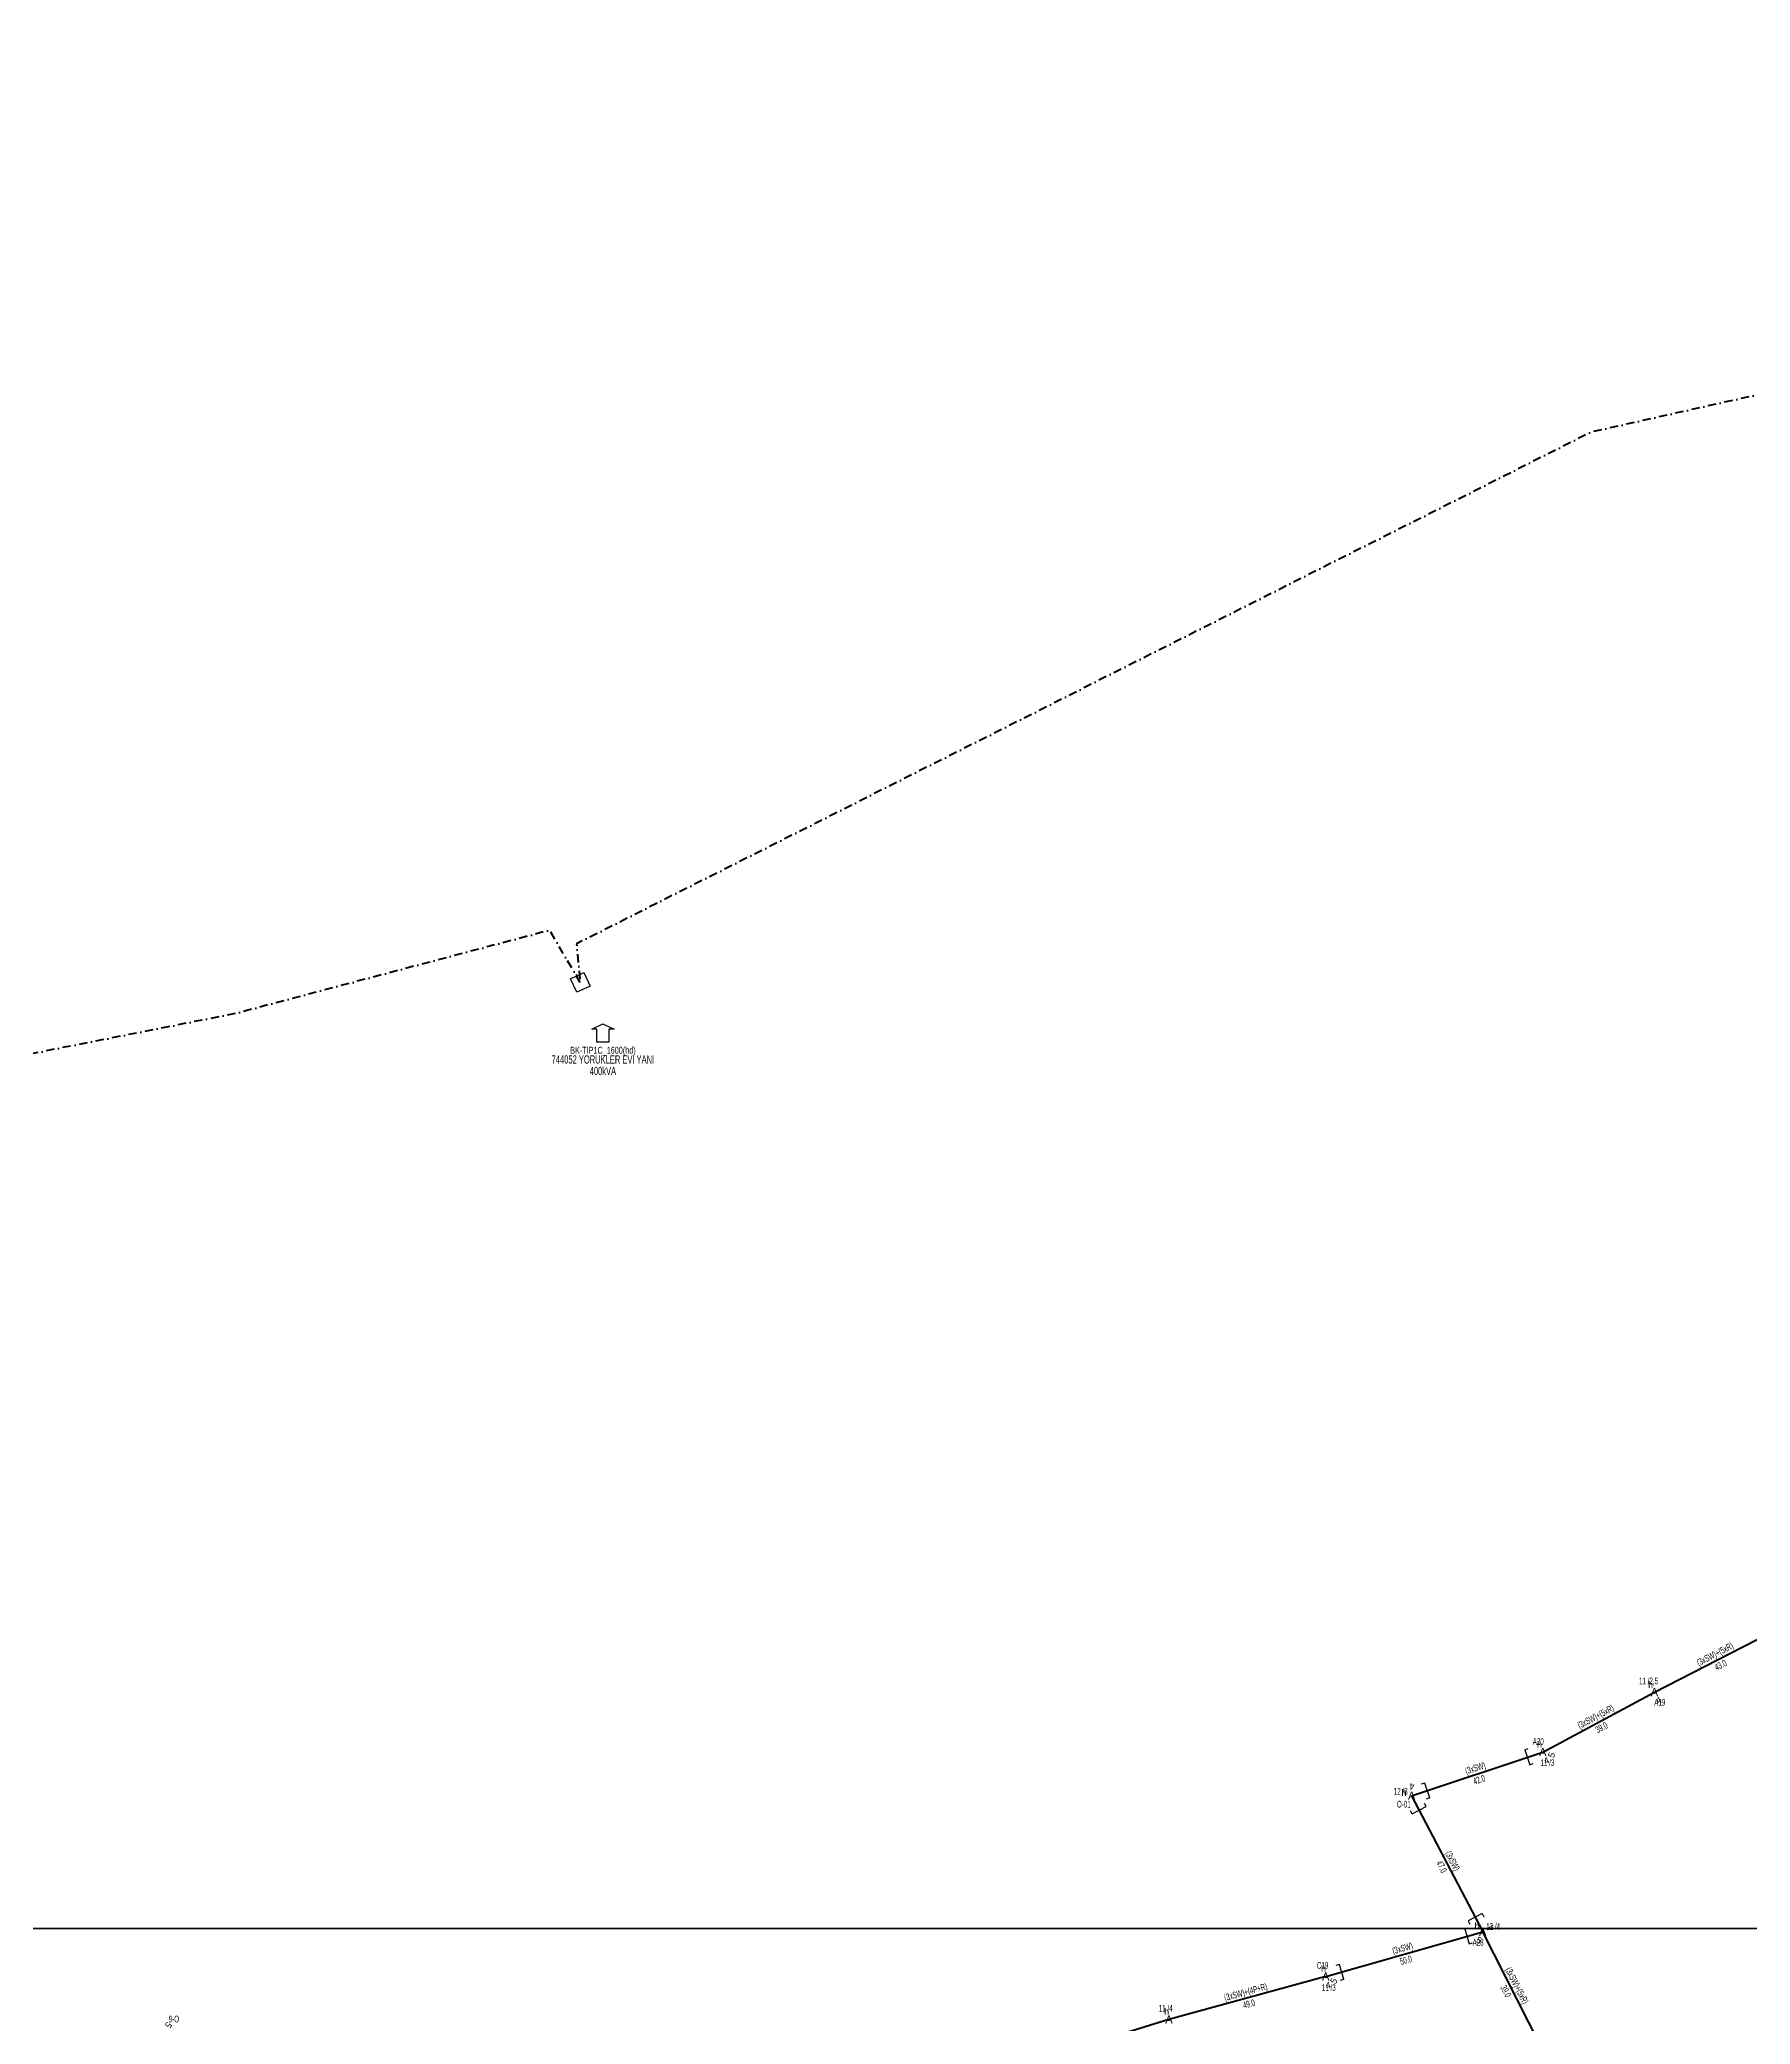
# Model space of a CAD drawing. Header units: millimetres. Extents: x 500432 to 503620, y 4011498 to 4014138.
# Drawn here: x 501510 to 502030, y 4013228 to 4013832 of the extents above; entities that cross this region are included whole.
import ezdxf
from ezdxf.enums import TextEntityAlignment as Align

# ---------------------------------------------------------------- set-up
doc = ezdxf.new("R2010")
doc.units = ezdxf.units.MM
doc.linetypes.add('DASHDOT', pattern=[5, 2.5, -1.25, 0, -1.25])
doc.layers.add('ANTET', color=250, linetype='Continuous')
doc.layers.add('NIA_AG', color=5, linetype='Continuous')
for name, color, linetype, lineweight in [('DIREK_AG_MEVCUT', 120, 'Continuous', 25), ('DIREK_OG_MEVCUT', 16, 'Continuous', 25), ('HAT_OG_HAVAI_MEVCUT', 48, 'Continuous', 70), ('HAT_OG_YERALTI_MEVCUT', 48, 'DASHDOT', 70), ('TRAFO_MEVCUT', 5, 'Continuous', 30)]:
    doc.layers.add(name, color=color, linetype=linetype, lineweight=lineweight)
doc.styles.add('Direk', font='B_CAD')
doc.styles.get("Standard").update_dxf_attribs({"font": 'Arial'})

# ---------------------------------------------------------------- blocks, each defined once
blk = doc.blocks.new('AG_NIA', base_point=(-64.4296, 129.8924))
at = {"layer": 'NIA_AG'}
for p, q in [((-64.429604, 132.292432), (-65.529604, 132.292432)), ((-64.429604, 127.492432), (-65.529604, 127.492432)), ((-64.429604, 127.492432), (-64.429604, 132.292432))]:
    blk.add_line(p, q, dxfattribs=at)
blk = doc.blocks.new('MEV_BINA_KARE')
at = {"layer": 'TRAFO_MEVCUT', "linetype": 'Continuous'}
for p, q in [((-2.25, -2.25), (-2.25, 2.25)), ((-2.25, 2.25), (2.25, 2.25)), ((0, 1.8), (0, 2.7)), ((2.25, 2.25), (2.25, -2.25)), ((2.25, -2.25), (-2.25, -2.25))]:
    blk.add_line(p, q, dxfattribs=at)
blk = doc.blocks.new('MEV_BETKOSK')
at = {"layer": 'TRAFO_MEVCUT', "linetype": 'Continuous'}
for p, q in [((-3.4, 2), (0, 3.6)), ((-1.8, 2), (-3.4, 2)), ((-1.8, -2), (-1.8, 2)), ((0, 3.6), (3.4, 2)), ((3.4, 2), (1.8, 2)), ((1.8, 2), (1.8, -2)), ((1.8, -2), (-1.8, -2))]:
    blk.add_line(p, q, dxfattribs=at)

msp = doc.modelspace()

# ---------------------------------------------------------------- linework, layer by layer
at = {"layer": 'ANTET', "flags": 128}
for points in [[(500847.5, 4013257.5), (500847.5, 4014137.5), (503422.5, 4014137.5), (503422.5, 4013257.5), (500847.5, 4013257.5)], [(500432.5, 4012377.5), (500432.5, 4013257.5), (503412.5, 4013257.5), (503412.5, 4012377.5), (500432.5, 4012377.5)]]:
    msp.add_lwpolyline(points, close=True, dxfattribs=at)
at = {"layer": 'HAT_OG_HAVAI_MEVCUT'}
for p, q in [((502000.735, 4013329.383), (502039.25, 4013349.164)), ((501966.791, 4013311.148), (502000.735, 4013329.383)), ((501926.906, 4013297.875), (501966.791, 4013311.148)), ((501926.906, 4013297.875), (501948.524, 4013256.459)), ((501900.79, 4013242.898), (501948.524, 4013256.459)), ((501965.96, 4013222.076), (501948.524, 4013256.459)), ((501900.79, 4013242.898), (501853.126, 4013229.837)), ((501853.126, 4013229.837), (501807.374, 4013215.643))]:
    msp.add_line(p, q, dxfattribs=at)
at = {"layer": 'HAT_OG_YERALTI_MEVCUT', "flags": 128}
for points in [[(502495.615, 4013829.392), (502499.05045, 4013813.346222), (502152.274998, 4013750.949081), (501981.469208, 4013712.565647), (501673.005921, 4013556.950071), (501674.158, 4013545.199)], [(501674.158, 4013545.199), (501664.848986, 4013561.064169), (501569.274811, 4013535.751206), (501399.317041, 4013502.178566), (501269.554746, 4013472.393279), (501267.925183, 4013478.637002)]]:
    msp.add_lwpolyline(points, dxfattribs=at)

# ---------------------------------------------------------------- block references
at = {"layer": 'NIA_AG'}
for p, rotation in [((501962.046799, 4013309.569217), 198.4065009999999), ((501931.650201, 4013299.453783), 18.406501), ((501929.219642, 4013293.442499), 297.563306), ((501943.714329, 4013255.092595), 195.8595929999999), ((501946.210358, 4013260.891501), 117.563306), ((501905.599671, 4013244.264405), 15.859593)]:
    msp.add_blockref('AG_NIA', p, dxfattribs=dict(at, rotation=rotation))
at = {"layer": 'TRAFO_MEVCUT', "rotation": 24.775141}
msp.add_blockref('MEV_BINA_KARE', (501674.158, 4013545.199), dxfattribs=at)
at = {"layer": 'TRAFO_MEVCUT'}
msp.add_blockref('MEV_BETKOSK', (501681.035322, 4013529.033116), dxfattribs=at)

# ---------------------------------------------------------------- texts
at = {"layer": 'DIREK_AG_MEVCUT', "color": 32, "style": 'Direk'}
msp.add_text('5', height=2, rotation=235.715018, dxfattribs=at).set_placement((501548.926511, 4013228.081267), align=Align.MIDDLE_CENTER)
at = {"layer": 'DIREK_AG_MEVCUT', "linetype": 'ByBlock', "width": 0.53}
msp.add_text('9-O', height=2.05, dxfattribs=at).set_placement((501550.588092, 4013229.949175), align=Align.MIDDLE_CENTER)
at = {"layer": 'DIREK_OG_MEVCUT', "linetype": 'ByBlock', "width": 0.53}
for s, p in [('11 /2,5', (501998.94986, 4013332.781049)), ('A19', (502002.362751, 4013326.284545)), ('A20', (501965.405144, 4013314.361939)), ('11 /3', (501968.191067, 4013307.901104)), ('12 /8', (501923.582349, 4013299.218861)), ('O-01', (501924.553806, 4013295.283247)), ('12 /4', (501951.706138, 4013258.096271)), ('A28', (501947.12137, 4013253.252346)), ('C19', (501899.849259, 4013246.269202)), ('11 /3', (501901.73729, 4013239.503331)), ('11 /4', (501852.137888, 4013233.220459))]:
    msp.add_text(s, height=2.05, dxfattribs=at).set_placement(p, align=Align.MIDDLE_CENTER)
at = {"layer": 'DIREK_OG_MEVCUT', "color": 40, "linetype": 'ByBlock', "style": 'Direk'}
for p in [(501999.572321, 4013331.596182), (501965.801103, 4013313.443671), (501924.588287, 4013298.812127), (501946.756233, 4013258.226767), (501852.42517, 4013232.236758)]:
    msp.add_text('h', height=2, dxfattribs=at).set_placement(p, align=Align.MIDDLE_CENTER)
at = {"layer": 'DIREK_OG_MEVCUT', "linetype": 'ByBlock', "style": 'Direk'}
for p in [(502000.735, 4013329.383), (501966.791, 4013311.148), (501926.906, 4013297.875), (501948.524, 4013256.459), (501900.79, 4013242.898), (501853.126, 4013229.837)]:
    msp.add_text('A', height=2.5, dxfattribs=at).set_placement(p, align=Align.MIDDLE_CENTER)
at = {"layer": 'DIREK_OG_MEVCUT', "color": 32, "linetype": 'ByBlock', "style": 'Direk'}
for rotation, p in [(387.714869, (502002.037201, 4013326.904236)), (383.325782, (501967.899684, 4013308.576849)), (178.195702, (501926.99416, 4013300.673612)), (117.226689, (501951.013769, 4013257.740034)), (375.591877, (501901.542593, 4013240.201038))]:
    msp.add_text('4', height=2, rotation=rotation, dxfattribs=at).set_placement(p, align=Align.MIDDLE_CENTER)
at = {"layer": 'DIREK_OG_MEVCUT', "color": 32, "style": 'Direk'}
for rotation, p in [(430.785422, (501969.435019, 4013310.226501)), (336.374832, (501947.401896, 4013253.893677)), (420.725735, (501903.232409, 4013241.528826))]:
    msp.add_text('5', height=2, rotation=rotation, dxfattribs=at).set_placement(p, align=Align.MIDDLE_CENTER)
at = {"layer": 'DIREK_OG_MEVCUT', "color": 40, "style": 'Direk'}
msp.add_text('h', height=2, dxfattribs=at).set_placement((501900.118042, 4013245.306002), align=Align.MIDDLE_CENTER)
at = {"layer": 'HAT_OG_HAVAI_MEVCUT', "lineweight": 30, "width": 0.53}
for s, rotation, p in [('(3xSW)+(5xR)', 27.184674, (502019.604169, 4013340.029608)), ('(3xSW)+(5xR)', 28.245063, (501983.360743, 4013321.014292)), ('(3xSW)', 18.406501, (501946.580107, 4013305.318014)), ('(3xSW)', 297.563306, (501938.468525, 4013277.560319)), ('(3xSW)', 15.859593, (501924.424711, 4013250.496144)), ('(3xSW)+(4P+R)', 375.32416, (501876.733362, 4013237.187279)), ('(3xSW)+(5xR)', 296.890071, (501958.000095, 4013239.651938))]:
    msp.add_text(s, height=2.05, rotation=rotation, dxfattribs=at).set_placement(p, align=Align.CENTER)
for s, rotation, p in [('43.0', 27.184674, (502020.380831, 4013338.517392)), ('39.0', 28.245063, (501984.165257, 4013319.516708)), ('42.0', 18.406501, (501947.116893, 4013303.704986)), ('47.0', 297.563306, (501936.961475, 4013276.773681)), ('50.0', 15.859593, (501924.889289, 4013248.860856)), ('39.0', 296.890071, (501956.483905, 4013238.883062)), ('49.0', 375.32416, (501877.182638, 4013235.547721))]:
    msp.add_text(s, height=2.05, rotation=rotation, dxfattribs=at).set_placement(p, align=Align.TOP_CENTER)
at = {"layer": 'TRAFO_MEVCUT', "width": 0.6}
for s, height, p in [('744052 YORUKLER EVI YANI', 2.5, (501681.035322, 4013520.533116)), ('BK-TIP1C_1600(hd)', 2.1, (501681.035322, 4013523.533116)), ('400kVA', 2.5, (501681.035322, 4013517.033116))]:
    msp.add_text(s, height=height, dxfattribs=at).set_placement(p, align=Align.CENTER)

doc.saveas('drawing.dxf')
